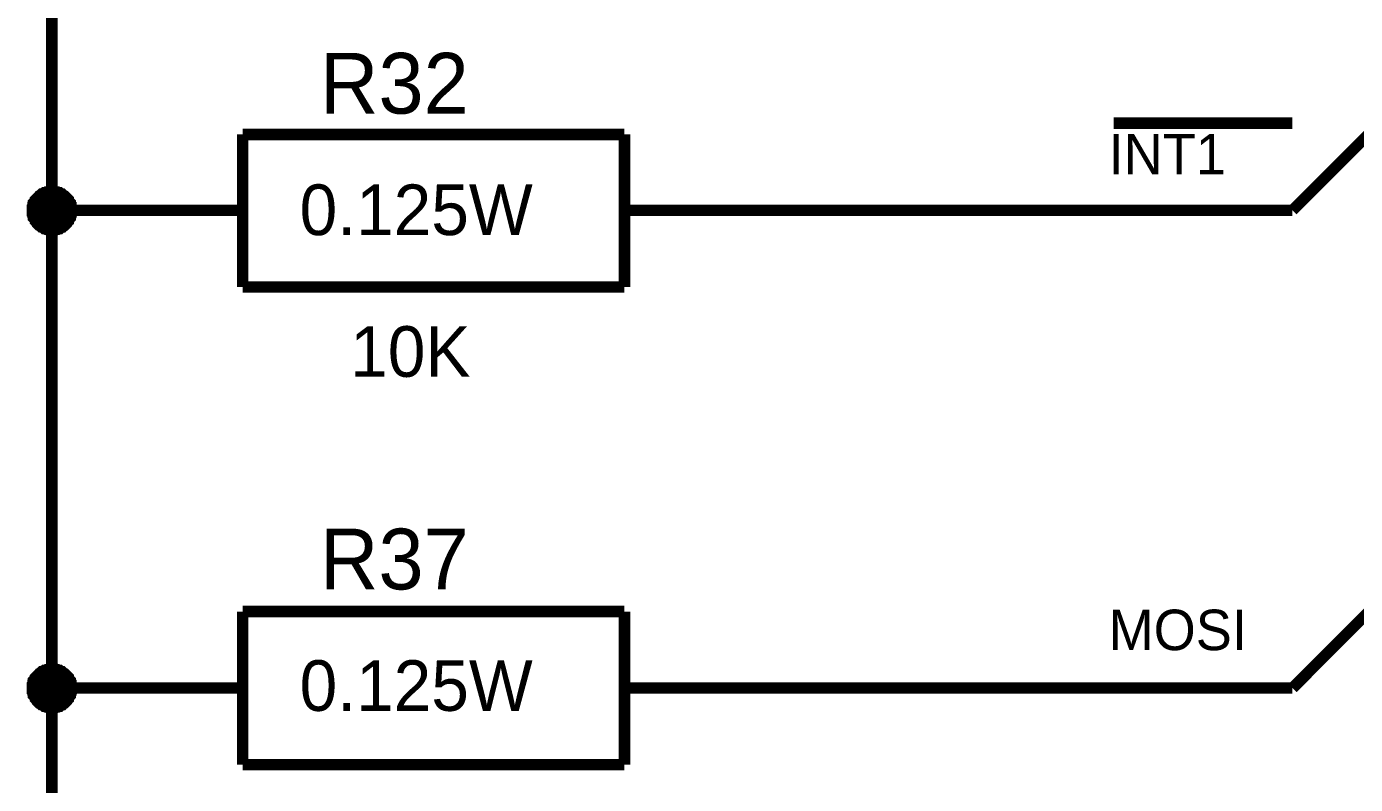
# Model space of a CAD drawing. Header units: millimetres. Extents: x 0 to 420, y 0 to 297.
# Drawn here: x 34.43 to 69.23, y 182.48 to 202.31 of the extents above; entities that cross this region are included whole.
import ezdxf

# ---------------------------------------------------------------- set-up
doc = ezdxf.new("R2010")
doc.units = ezdxf.units.MM
doc.layers.add('Sheet', color=255, linetype='Continuous')

msp = doc.modelspace()

# ---------------------------------------------------------------- linework, layer by layer
at = {"layer": 'Sheet'}
for points, const_width in [([(37.587, 210), (35.088, 210), (35.088, 197.498), (35.088, 184.996), (35.088, 172.494), (37.587, 172.494)], 0.3), ([(67.578, 197.498), (70.077, 199.998)], 0.3), ([(64.102, 199.783), (62.894, 199.783)], 0.3), ([(65.311, 199.783), (64.102, 199.783)], 0.3), ([(66.535, 199.783), (65.311, 199.783)], 0.3), ([(67.578, 199.783), (66.535, 199.783)], 0.3), ([(40.087, 199.485), (40.087, 195.494)], 0.3), ([(40.087, 199.485), (50.084, 199.485)], 0.3), ([(50.084, 199.485), (50.084, 195.494)], 0.3), ([(34.575, 197.498), (34.575, 197.531), (34.575, 197.547), (34.575, 197.581), (34.592, 197.597), (34.592, 197.63), (34.592, 197.647), (34.608, 197.663), (34.608, 197.696), (34.625, 197.713), (34.641, 197.73), (34.658, 197.763), (34.658, 197.779), (34.674, 197.796), (34.691, 197.812), (34.708, 197.829), (34.724, 197.845), (34.741, 197.862), (34.757, 197.879), (34.79, 197.895), (34.807, 197.912), (34.823, 197.928), (34.84, 197.928), (34.873, 197.945), (34.89, 197.961), (34.906, 197.961), (34.939, 197.978), (34.956, 197.978), (34.989, 197.978), (35.006, 197.994), (35.039, 197.994), (35.055, 197.994), (35.088, 197.994)], 0.3), ([(34.575, 197.498), (34.575, 197.531), (34.575, 197.547), (34.575, 197.581), (34.592, 197.597), (34.592, 197.63), (34.592, 197.647), (34.608, 197.663), (34.608, 197.696), (34.625, 197.713), (34.641, 197.73), (34.658, 197.763), (34.658, 197.779), (34.674, 197.796), (34.691, 197.812), (34.708, 197.829), (34.724, 197.845), (34.741, 197.862), (34.757, 197.879), (34.79, 197.895), (34.807, 197.912), (34.823, 197.928), (34.84, 197.928), (34.873, 197.945), (34.89, 197.961), (34.906, 197.961), (34.939, 197.978), (34.956, 197.978), (34.989, 197.978), (35.006, 197.994), (35.039, 197.994), (35.055, 197.994), (35.088, 197.994)], 0.3), ([(34.575, 197.498), (34.575, 197.531), (34.575, 197.547), (34.575, 197.581), (34.592, 197.597), (34.592, 197.63), (34.592, 197.647), (34.608, 197.663), (34.608, 197.696), (34.625, 197.713), (34.641, 197.73), (34.658, 197.763), (34.658, 197.779), (34.674, 197.796), (34.691, 197.812), (34.708, 197.829), (34.724, 197.845), (34.741, 197.862), (34.757, 197.879), (34.79, 197.895), (34.807, 197.912), (34.823, 197.928), (34.84, 197.928), (34.873, 197.945), (34.89, 197.961), (34.906, 197.961), (34.939, 197.978), (34.956, 197.978), (34.989, 197.978), (35.006, 197.994), (35.039, 197.994), (35.055, 197.994), (35.088, 197.994)], 0.3), ([(34.575, 197.498), (34.575, 197.531), (34.575, 197.547), (34.575, 197.581), (34.592, 197.597), (34.592, 197.63), (34.592, 197.647), (34.608, 197.663), (34.608, 197.696), (34.625, 197.713), (34.641, 197.73), (34.658, 197.763), (34.658, 197.779), (34.674, 197.796), (34.691, 197.812), (34.708, 197.829), (34.724, 197.845), (34.741, 197.862), (34.757, 197.879), (34.79, 197.895), (34.807, 197.912), (34.823, 197.928), (34.84, 197.928), (34.873, 197.945), (34.89, 197.961), (34.906, 197.961), (34.939, 197.978), (34.956, 197.978), (34.989, 197.978), (35.006, 197.994), (35.039, 197.994), (35.055, 197.994), (35.088, 197.994)], 0.3), ([(34.575, 197.498), (34.575, 197.531), (34.575, 197.547), (34.575, 197.581), (34.592, 197.597), (34.592, 197.63), (34.592, 197.647), (34.608, 197.663), (34.608, 197.696), (34.625, 197.713), (34.641, 197.73), (34.658, 197.763), (34.658, 197.779), (34.674, 197.796), (34.691, 197.812), (34.708, 197.829), (34.724, 197.845), (34.741, 197.862), (34.757, 197.879), (34.79, 197.895), (34.807, 197.912), (34.823, 197.928), (34.84, 197.928), (34.873, 197.945), (34.89, 197.961), (34.906, 197.961), (34.939, 197.978), (34.956, 197.978), (34.989, 197.978), (35.006, 197.994), (35.039, 197.994), (35.055, 197.994), (35.088, 197.994)], 0.0991), ([(34.575, 197.498), (34.575, 197.531), (34.575, 197.547), (34.575, 197.581), (34.592, 197.597), (34.592, 197.63), (34.592, 197.647), (34.608, 197.663), (34.608, 197.696), (34.625, 197.713), (34.641, 197.73), (34.658, 197.763), (34.658, 197.779), (34.674, 197.796), (34.691, 197.812), (34.708, 197.829), (34.724, 197.845), (34.741, 197.862), (34.757, 197.879), (34.79, 197.895), (34.807, 197.912), (34.823, 197.928), (34.84, 197.928), (34.873, 197.945), (34.89, 197.961), (34.906, 197.961), (34.939, 197.978), (34.956, 197.978), (34.989, 197.978), (35.006, 197.994), (35.039, 197.994), (35.055, 197.994), (35.088, 197.994)], 0.0991), ([(34.575, 197.498), (34.575, 197.531), (34.575, 197.547), (34.575, 197.581), (34.592, 197.597), (34.592, 197.63), (34.592, 197.647), (34.608, 197.663), (34.608, 197.696), (34.625, 197.713), (34.641, 197.73), (34.658, 197.763), (34.658, 197.779), (34.674, 197.796), (34.691, 197.812), (34.708, 197.829), (34.724, 197.845), (34.741, 197.862), (34.757, 197.879), (34.79, 197.895), (34.807, 197.912), (34.823, 197.928), (34.84, 197.928), (34.873, 197.945), (34.89, 197.961), (34.906, 197.961), (34.939, 197.978), (34.956, 197.978), (34.989, 197.978), (35.006, 197.994), (35.039, 197.994), (35.055, 197.994), (35.088, 197.994)], 0.0991), ([(34.575, 197.498), (34.575, 197.531), (34.575, 197.547), (34.575, 197.581), (34.592, 197.597), (34.592, 197.63), (34.592, 197.647), (34.608, 197.663), (34.608, 197.696), (34.625, 197.713), (34.641, 197.73), (34.658, 197.763), (34.658, 197.779), (34.674, 197.796), (34.691, 197.812), (34.708, 197.829), (34.724, 197.845), (34.741, 197.862), (34.757, 197.879), (34.79, 197.895), (34.807, 197.912), (34.823, 197.928), (34.84, 197.928), (34.873, 197.945), (34.89, 197.961), (34.906, 197.961), (34.939, 197.978), (34.956, 197.978), (34.989, 197.978), (35.006, 197.994), (35.039, 197.994), (35.055, 197.994), (35.088, 197.994)], 0.0991), ([(35.088, 197.994), (35.088, 197.994)], 0.3), ([(35.088, 197.994), (35.121, 197.994), (35.138, 197.994), (35.171, 197.994), (35.188, 197.978), (35.221, 197.978), (35.237, 197.978), (35.27, 197.961), (35.287, 197.961), (35.303, 197.945), (35.337, 197.928), (35.353, 197.928), (35.37, 197.912), (35.386, 197.895), (35.419, 197.879), (35.436, 197.862), (35.452, 197.845), (35.469, 197.829), (35.485, 197.812), (35.502, 197.796), (35.519, 197.779), (35.519, 197.763), (35.535, 197.73), (35.552, 197.713), (35.568, 197.696), (35.568, 197.663), (35.585, 197.647), (35.585, 197.63), (35.585, 197.597), (35.601, 197.581), (35.601, 197.547), (35.601, 197.531), (35.601, 197.498)], 0.3), ([(35.088, 197.994), (35.088, 197.994)], 0.3), ([(35.088, 197.994), (35.121, 197.994), (35.138, 197.994), (35.171, 197.994), (35.188, 197.978), (35.221, 197.978), (35.237, 197.978), (35.27, 197.961), (35.287, 197.961), (35.303, 197.945), (35.337, 197.928), (35.353, 197.928), (35.37, 197.912), (35.386, 197.895), (35.419, 197.879), (35.436, 197.862), (35.452, 197.845), (35.469, 197.829), (35.485, 197.812), (35.502, 197.796), (35.519, 197.779), (35.519, 197.763), (35.535, 197.73), (35.552, 197.713), (35.568, 197.696), (35.568, 197.663), (35.585, 197.647), (35.585, 197.63), (35.585, 197.597), (35.601, 197.581), (35.601, 197.547), (35.601, 197.531), (35.601, 197.498)], 0.3), ([(35.088, 197.994), (35.088, 197.994)], 0.3), ([(35.088, 197.994), (35.121, 197.994), (35.138, 197.994), (35.171, 197.994), (35.188, 197.978), (35.221, 197.978), (35.237, 197.978), (35.27, 197.961), (35.287, 197.961), (35.303, 197.945), (35.337, 197.928), (35.353, 197.928), (35.37, 197.912), (35.386, 197.895), (35.419, 197.879), (35.436, 197.862), (35.452, 197.845), (35.469, 197.829), (35.485, 197.812), (35.502, 197.796), (35.519, 197.779), (35.519, 197.763), (35.535, 197.73), (35.552, 197.713), (35.568, 197.696), (35.568, 197.663), (35.585, 197.647), (35.585, 197.63), (35.585, 197.597), (35.601, 197.581), (35.601, 197.547), (35.601, 197.531), (35.601, 197.498)], 0.3), ([(35.088, 197.994), (35.088, 197.994)], 0.3), ([(35.088, 197.994), (35.121, 197.994), (35.138, 197.994), (35.171, 197.994), (35.188, 197.978), (35.221, 197.978), (35.237, 197.978), (35.27, 197.961), (35.287, 197.961), (35.303, 197.945), (35.337, 197.928), (35.353, 197.928), (35.37, 197.912), (35.386, 197.895), (35.419, 197.879), (35.436, 197.862), (35.452, 197.845), (35.469, 197.829), (35.485, 197.812), (35.502, 197.796), (35.519, 197.779), (35.519, 197.763), (35.535, 197.73), (35.552, 197.713), (35.568, 197.696), (35.568, 197.663), (35.585, 197.647), (35.585, 197.63), (35.585, 197.597), (35.601, 197.581), (35.601, 197.547), (35.601, 197.531), (35.601, 197.498)], 0.3), ([(35.088, 197.994), (35.088, 197.994)], 0.0991), ([(35.088, 197.994), (35.121, 197.994), (35.138, 197.994), (35.171, 197.994), (35.188, 197.978), (35.221, 197.978), (35.237, 197.978), (35.27, 197.961), (35.287, 197.961), (35.303, 197.945), (35.337, 197.928), (35.353, 197.928), (35.37, 197.912), (35.386, 197.895), (35.419, 197.879), (35.436, 197.862), (35.452, 197.845), (35.469, 197.829), (35.485, 197.812), (35.502, 197.796), (35.519, 197.779), (35.519, 197.763), (35.535, 197.73), (35.552, 197.713), (35.568, 197.696), (35.568, 197.663), (35.585, 197.647), (35.585, 197.63), (35.585, 197.597), (35.601, 197.581), (35.601, 197.547), (35.601, 197.531), (35.601, 197.498)], 0.0991), ([(35.088, 197.994), (35.088, 197.994)], 0.0991), ([(35.088, 197.994), (35.121, 197.994), (35.138, 197.994), (35.171, 197.994), (35.188, 197.978), (35.221, 197.978), (35.237, 197.978), (35.27, 197.961), (35.287, 197.961), (35.303, 197.945), (35.337, 197.928), (35.353, 197.928), (35.37, 197.912), (35.386, 197.895), (35.419, 197.879), (35.436, 197.862), (35.452, 197.845), (35.469, 197.829), (35.485, 197.812), (35.502, 197.796), (35.519, 197.779), (35.519, 197.763), (35.535, 197.73), (35.552, 197.713), (35.568, 197.696), (35.568, 197.663), (35.585, 197.647), (35.585, 197.63), (35.585, 197.597), (35.601, 197.581), (35.601, 197.547), (35.601, 197.531), (35.601, 197.498)], 0.0991), ([(35.088, 197.994), (35.088, 197.994)], 0.0991), ([(35.088, 197.994), (35.121, 197.994), (35.138, 197.994), (35.171, 197.994), (35.188, 197.978), (35.221, 197.978), (35.237, 197.978), (35.27, 197.961), (35.287, 197.961), (35.303, 197.945), (35.337, 197.928), (35.353, 197.928), (35.37, 197.912), (35.386, 197.895), (35.419, 197.879), (35.436, 197.862), (35.452, 197.845), (35.469, 197.829), (35.485, 197.812), (35.502, 197.796), (35.519, 197.779), (35.519, 197.763), (35.535, 197.73), (35.552, 197.713), (35.568, 197.696), (35.568, 197.663), (35.585, 197.647), (35.585, 197.63), (35.585, 197.597), (35.601, 197.581), (35.601, 197.547), (35.601, 197.531), (35.601, 197.498)], 0.0991), ([(35.088, 197.994), (35.088, 197.994)], 0.0991), ([(35.088, 197.994), (35.121, 197.994), (35.138, 197.994), (35.171, 197.994), (35.188, 197.978), (35.221, 197.978), (35.237, 197.978), (35.27, 197.961), (35.287, 197.961), (35.303, 197.945), (35.337, 197.928), (35.353, 197.928), (35.37, 197.912), (35.386, 197.895), (35.419, 197.879), (35.436, 197.862), (35.452, 197.845), (35.469, 197.829), (35.485, 197.812), (35.502, 197.796), (35.519, 197.779), (35.519, 197.763), (35.535, 197.73), (35.552, 197.713), (35.568, 197.696), (35.568, 197.663), (35.585, 197.647), (35.585, 197.63), (35.585, 197.597), (35.601, 197.581), (35.601, 197.547), (35.601, 197.531), (35.601, 197.498)], 0.0991), ([(35.088, 196.984), (35.055, 196.984), (35.039, 196.984), (35.006, 196.984), (34.989, 197.001), (34.956, 197.001), (34.939, 197.001), (34.906, 197.018), (34.89, 197.018), (34.873, 197.034), (34.84, 197.051), (34.823, 197.067), (34.807, 197.067), (34.79, 197.084), (34.757, 197.1), (34.741, 197.117), (34.724, 197.133), (34.708, 197.15), (34.691, 197.167), (34.674, 197.2), (34.658, 197.216), (34.658, 197.233), (34.641, 197.249), (34.625, 197.282), (34.608, 197.299), (34.608, 197.316), (34.592, 197.349), (34.592, 197.365), (34.592, 197.398), (34.575, 197.415), (34.575, 197.448), (34.575, 197.465), (34.575, 197.498)], 0.3), ([(34.575, 197.498), (34.575, 197.498)], 0.3), ([(35.088, 196.984), (35.055, 196.984), (35.039, 196.984), (35.006, 196.984), (34.989, 197.001), (34.956, 197.001), (34.939, 197.001), (34.906, 197.018), (34.89, 197.018), (34.873, 197.034), (34.84, 197.051), (34.823, 197.067), (34.807, 197.067), (34.79, 197.084), (34.757, 197.1), (34.741, 197.117), (34.724, 197.133), (34.708, 197.15), (34.691, 197.167), (34.674, 197.2), (34.658, 197.216), (34.658, 197.233), (34.641, 197.249), (34.625, 197.282), (34.608, 197.299), (34.608, 197.316), (34.592, 197.349), (34.592, 197.365), (34.592, 197.398), (34.575, 197.415), (34.575, 197.448), (34.575, 197.465), (34.575, 197.498)], 0.3), ([(34.575, 197.498), (34.575, 197.498)], 0.3), ([(35.088, 196.984), (35.055, 196.984), (35.039, 196.984), (35.006, 196.984), (34.989, 197.001), (34.956, 197.001), (34.939, 197.001), (34.906, 197.018), (34.89, 197.018), (34.873, 197.034), (34.84, 197.051), (34.823, 197.067), (34.807, 197.067), (34.79, 197.084), (34.757, 197.1), (34.741, 197.117), (34.724, 197.133), (34.708, 197.15), (34.691, 197.167), (34.674, 197.2), (34.658, 197.216), (34.658, 197.233), (34.641, 197.249), (34.625, 197.282), (34.608, 197.299), (34.608, 197.316), (34.592, 197.349), (34.592, 197.365), (34.592, 197.398), (34.575, 197.415), (34.575, 197.448), (34.575, 197.465), (34.575, 197.498)], 0.3), ([(34.575, 197.498), (34.575, 197.498)], 0.3), ([(35.088, 196.984), (35.055, 196.984), (35.039, 196.984), (35.006, 196.984), (34.989, 197.001), (34.956, 197.001), (34.939, 197.001), (34.906, 197.018), (34.89, 197.018), (34.873, 197.034), (34.84, 197.051), (34.823, 197.067), (34.807, 197.067), (34.79, 197.084), (34.757, 197.1), (34.741, 197.117), (34.724, 197.133), (34.708, 197.15), (34.691, 197.167), (34.674, 197.2), (34.658, 197.216), (34.658, 197.233), (34.641, 197.249), (34.625, 197.282), (34.608, 197.299), (34.608, 197.316), (34.592, 197.349), (34.592, 197.365), (34.592, 197.398), (34.575, 197.415), (34.575, 197.448), (34.575, 197.465), (34.575, 197.498)], 0.3), ([(34.575, 197.498), (34.575, 197.498)], 0.3), ([(35.088, 196.984), (35.055, 196.984), (35.039, 196.984), (35.006, 196.984), (34.989, 197.001), (34.956, 197.001), (34.939, 197.001), (34.906, 197.018), (34.89, 197.018), (34.873, 197.034), (34.84, 197.051), (34.823, 197.067), (34.807, 197.067), (34.79, 197.084), (34.757, 197.1), (34.741, 197.117), (34.724, 197.133), (34.708, 197.15), (34.691, 197.167), (34.674, 197.2), (34.658, 197.216), (34.658, 197.233), (34.641, 197.249), (34.625, 197.282), (34.608, 197.299), (34.608, 197.316), (34.592, 197.349), (34.592, 197.365), (34.592, 197.398), (34.575, 197.415), (34.575, 197.448), (34.575, 197.465), (34.575, 197.498)], 0.0991), ([(34.575, 197.498), (34.575, 197.498)], 0.0991), ([(35.088, 196.984), (35.055, 196.984), (35.039, 196.984), (35.006, 196.984), (34.989, 197.001), (34.956, 197.001), (34.939, 197.001), (34.906, 197.018), (34.89, 197.018), (34.873, 197.034), (34.84, 197.051), (34.823, 197.067), (34.807, 197.067), (34.79, 197.084), (34.757, 197.1), (34.741, 197.117), (34.724, 197.133), (34.708, 197.15), (34.691, 197.167), (34.674, 197.2), (34.658, 197.216), (34.658, 197.233), (34.641, 197.249), (34.625, 197.282), (34.608, 197.299), (34.608, 197.316), (34.592, 197.349), (34.592, 197.365), (34.592, 197.398), (34.575, 197.415), (34.575, 197.448), (34.575, 197.465), (34.575, 197.498)], 0.0991), ([(34.575, 197.498), (34.575, 197.498)], 0.0991), ([(35.088, 196.984), (35.055, 196.984), (35.039, 196.984), (35.006, 196.984), (34.989, 197.001), (34.956, 197.001), (34.939, 197.001), (34.906, 197.018), (34.89, 197.018), (34.873, 197.034), (34.84, 197.051), (34.823, 197.067), (34.807, 197.067), (34.79, 197.084), (34.757, 197.1), (34.741, 197.117), (34.724, 197.133), (34.708, 197.15), (34.691, 197.167), (34.674, 197.2), (34.658, 197.216), (34.658, 197.233), (34.641, 197.249), (34.625, 197.282), (34.608, 197.299), (34.608, 197.316), (34.592, 197.349), (34.592, 197.365), (34.592, 197.398), (34.575, 197.415), (34.575, 197.448), (34.575, 197.465), (34.575, 197.498)], 0.0991), ([(34.575, 197.498), (34.575, 197.498)], 0.0991), ([(35.088, 196.984), (35.055, 196.984), (35.039, 196.984), (35.006, 196.984), (34.989, 197.001), (34.956, 197.001), (34.939, 197.001), (34.906, 197.018), (34.89, 197.018), (34.873, 197.034), (34.84, 197.051), (34.823, 197.067), (34.807, 197.067), (34.79, 197.084), (34.757, 197.1), (34.741, 197.117), (34.724, 197.133), (34.708, 197.15), (34.691, 197.167), (34.674, 197.2), (34.658, 197.216), (34.658, 197.233), (34.641, 197.249), (34.625, 197.282), (34.608, 197.299), (34.608, 197.316), (34.592, 197.349), (34.592, 197.365), (34.592, 197.398), (34.575, 197.415), (34.575, 197.448), (34.575, 197.465), (34.575, 197.498)], 0.0991), ([(34.575, 197.498), (34.575, 197.498)], 0.0991), ([(35.088, 197.498), (37.587, 197.498)], 0.3), ([(35.601, 197.498), (35.601, 197.465), (35.601, 197.448), (35.601, 197.415), (35.585, 197.398), (35.585, 197.365), (35.585, 197.349), (35.568, 197.316), (35.568, 197.299), (35.552, 197.282), (35.535, 197.249), (35.519, 197.233), (35.519, 197.216), (35.502, 197.2), (35.485, 197.167), (35.469, 197.15), (35.452, 197.133), (35.436, 197.117), (35.419, 197.1), (35.386, 197.084), (35.37, 197.067), (35.353, 197.067), (35.337, 197.051), (35.303, 197.034), (35.287, 197.018), (35.27, 197.018), (35.237, 197.001), (35.221, 197.001), (35.188, 197.001), (35.171, 196.984), (35.138, 196.984), (35.121, 196.984), (35.088, 196.984)], 0.3), ([(35.601, 197.498), (35.601, 197.465), (35.601, 197.448), (35.601, 197.415), (35.585, 197.398), (35.585, 197.365), (35.585, 197.349), (35.568, 197.316), (35.568, 197.299), (35.552, 197.282), (35.535, 197.249), (35.519, 197.233), (35.519, 197.216), (35.502, 197.2), (35.485, 197.167), (35.469, 197.15), (35.452, 197.133), (35.436, 197.117), (35.419, 197.1), (35.386, 197.084), (35.37, 197.067), (35.353, 197.067), (35.337, 197.051), (35.303, 197.034), (35.287, 197.018), (35.27, 197.018), (35.237, 197.001), (35.221, 197.001), (35.188, 197.001), (35.171, 196.984), (35.138, 196.984), (35.121, 196.984), (35.088, 196.984)], 0.3), ([(35.601, 197.498), (35.601, 197.465), (35.601, 197.448), (35.601, 197.415), (35.585, 197.398), (35.585, 197.365), (35.585, 197.349), (35.568, 197.316), (35.568, 197.299), (35.552, 197.282), (35.535, 197.249), (35.519, 197.233), (35.519, 197.216), (35.502, 197.2), (35.485, 197.167), (35.469, 197.15), (35.452, 197.133), (35.436, 197.117), (35.419, 197.1), (35.386, 197.084), (35.37, 197.067), (35.353, 197.067), (35.337, 197.051), (35.303, 197.034), (35.287, 197.018), (35.27, 197.018), (35.237, 197.001), (35.221, 197.001), (35.188, 197.001), (35.171, 196.984), (35.138, 196.984), (35.121, 196.984), (35.088, 196.984)], 0.3), ([(35.601, 197.498), (35.601, 197.465), (35.601, 197.448), (35.601, 197.415), (35.585, 197.398), (35.585, 197.365), (35.585, 197.349), (35.568, 197.316), (35.568, 197.299), (35.552, 197.282), (35.535, 197.249), (35.519, 197.233), (35.519, 197.216), (35.502, 197.2), (35.485, 197.167), (35.469, 197.15), (35.452, 197.133), (35.436, 197.117), (35.419, 197.1), (35.386, 197.084), (35.37, 197.067), (35.353, 197.067), (35.337, 197.051), (35.303, 197.034), (35.287, 197.018), (35.27, 197.018), (35.237, 197.001), (35.221, 197.001), (35.188, 197.001), (35.171, 196.984), (35.138, 196.984), (35.121, 196.984), (35.088, 196.984)], 0.3), ([(35.601, 197.498), (35.601, 197.465), (35.601, 197.448), (35.601, 197.415), (35.585, 197.398), (35.585, 197.365), (35.585, 197.349), (35.568, 197.316), (35.568, 197.299), (35.552, 197.282), (35.535, 197.249), (35.519, 197.233), (35.519, 197.216), (35.502, 197.2), (35.485, 197.167), (35.469, 197.15), (35.452, 197.133), (35.436, 197.117), (35.419, 197.1), (35.386, 197.084), (35.37, 197.067), (35.353, 197.067), (35.337, 197.051), (35.303, 197.034), (35.287, 197.018), (35.27, 197.018), (35.237, 197.001), (35.221, 197.001), (35.188, 197.001), (35.171, 196.984), (35.138, 196.984), (35.121, 196.984), (35.088, 196.984)], 0.0991), ([(35.601, 197.498), (35.601, 197.465), (35.601, 197.448), (35.601, 197.415), (35.585, 197.398), (35.585, 197.365), (35.585, 197.349), (35.568, 197.316), (35.568, 197.299), (35.552, 197.282), (35.535, 197.249), (35.519, 197.233), (35.519, 197.216), (35.502, 197.2), (35.485, 197.167), (35.469, 197.15), (35.452, 197.133), (35.436, 197.117), (35.419, 197.1), (35.386, 197.084), (35.37, 197.067), (35.353, 197.067), (35.337, 197.051), (35.303, 197.034), (35.287, 197.018), (35.27, 197.018), (35.237, 197.001), (35.221, 197.001), (35.188, 197.001), (35.171, 196.984), (35.138, 196.984), (35.121, 196.984), (35.088, 196.984)], 0.0991), ([(35.601, 197.498), (35.601, 197.465), (35.601, 197.448), (35.601, 197.415), (35.585, 197.398), (35.585, 197.365), (35.585, 197.349), (35.568, 197.316), (35.568, 197.299), (35.552, 197.282), (35.535, 197.249), (35.519, 197.233), (35.519, 197.216), (35.502, 197.2), (35.485, 197.167), (35.469, 197.15), (35.452, 197.133), (35.436, 197.117), (35.419, 197.1), (35.386, 197.084), (35.37, 197.067), (35.353, 197.067), (35.337, 197.051), (35.303, 197.034), (35.287, 197.018), (35.27, 197.018), (35.237, 197.001), (35.221, 197.001), (35.188, 197.001), (35.171, 196.984), (35.138, 196.984), (35.121, 196.984), (35.088, 196.984)], 0.0991), ([(35.601, 197.498), (35.601, 197.465), (35.601, 197.448), (35.601, 197.415), (35.585, 197.398), (35.585, 197.365), (35.585, 197.349), (35.568, 197.316), (35.568, 197.299), (35.552, 197.282), (35.535, 197.249), (35.519, 197.233), (35.519, 197.216), (35.502, 197.2), (35.485, 197.167), (35.469, 197.15), (35.452, 197.133), (35.436, 197.117), (35.419, 197.1), (35.386, 197.084), (35.37, 197.067), (35.353, 197.067), (35.337, 197.051), (35.303, 197.034), (35.287, 197.018), (35.27, 197.018), (35.237, 197.001), (35.221, 197.001), (35.188, 197.001), (35.171, 196.984), (35.138, 196.984), (35.121, 196.984), (35.088, 196.984)], 0.0991), ([(35.601, 197.498), (35.601, 197.498), (35.601, 197.498), (35.601, 197.498), (35.601, 197.498), (35.601, 197.498), (35.601, 197.498), (35.601, 197.498), (35.601, 197.498), (35.601, 197.498), (35.601, 197.498), (35.601, 197.498), (35.601, 197.498), (35.601, 197.498), (35.601, 197.498), (35.601, 197.498), (35.601, 197.498), (35.601, 197.498), (35.601, 197.498), (35.601, 197.498), (35.601, 197.498), (35.601, 197.498), (35.601, 197.498), (35.601, 197.498), (35.601, 197.498), (35.601, 197.498), (35.601, 197.498), (35.601, 197.498), (35.601, 197.498), (35.601, 197.498), (35.601, 197.498), (35.601, 197.498), (35.601, 197.498)], 0.3), ([(35.601, 197.498), (35.601, 197.498)], 0.3), ([(35.601, 197.498), (35.601, 197.498), (35.601, 197.498), (35.601, 197.498), (35.601, 197.498), (35.601, 197.498), (35.601, 197.498), (35.601, 197.498), (35.601, 197.498), (35.601, 197.498), (35.601, 197.498), (35.601, 197.498), (35.601, 197.498), (35.601, 197.498), (35.601, 197.498), (35.601, 197.498), (35.601, 197.498), (35.601, 197.498), (35.601, 197.498), (35.601, 197.498), (35.601, 197.498), (35.601, 197.498), (35.601, 197.498), (35.601, 197.498), (35.601, 197.498), (35.601, 197.498), (35.601, 197.498), (35.601, 197.498), (35.601, 197.498), (35.601, 197.498), (35.601, 197.498), (35.601, 197.498), (35.601, 197.498)], 0.3), ([(35.601, 197.498), (35.601, 197.498)], 0.3), ([(35.601, 197.498), (35.601, 197.498), (35.601, 197.498), (35.601, 197.498), (35.601, 197.498), (35.601, 197.498), (35.601, 197.498), (35.601, 197.498), (35.601, 197.498), (35.601, 197.498), (35.601, 197.498), (35.601, 197.498), (35.601, 197.498), (35.601, 197.498), (35.601, 197.498), (35.601, 197.498), (35.601, 197.498), (35.601, 197.498), (35.601, 197.498), (35.601, 197.498), (35.601, 197.498), (35.601, 197.498), (35.601, 197.498), (35.601, 197.498), (35.601, 197.498), (35.601, 197.498), (35.601, 197.498), (35.601, 197.498), (35.601, 197.498), (35.601, 197.498), (35.601, 197.498), (35.601, 197.498), (35.601, 197.498)], 0.3), ([(35.601, 197.498), (35.601, 197.498)], 0.3), ([(35.601, 197.498), (35.601, 197.498), (35.601, 197.498), (35.601, 197.498), (35.601, 197.498), (35.601, 197.498), (35.601, 197.498), (35.601, 197.498), (35.601, 197.498), (35.601, 197.498), (35.601, 197.498), (35.601, 197.498), (35.601, 197.498), (35.601, 197.498), (35.601, 197.498), (35.601, 197.498), (35.601, 197.498), (35.601, 197.498), (35.601, 197.498), (35.601, 197.498), (35.601, 197.498), (35.601, 197.498), (35.601, 197.498), (35.601, 197.498), (35.601, 197.498), (35.601, 197.498), (35.601, 197.498), (35.601, 197.498), (35.601, 197.498), (35.601, 197.498), (35.601, 197.498), (35.601, 197.498), (35.601, 197.498)], 0.3), ([(35.601, 197.498), (35.601, 197.498)], 0.3), ([(35.601, 197.498), (35.601, 197.498), (35.601, 197.498), (35.601, 197.498), (35.601, 197.498), (35.601, 197.498), (35.601, 197.498), (35.601, 197.498), (35.601, 197.498), (35.601, 197.498), (35.601, 197.498), (35.601, 197.498), (35.601, 197.498), (35.601, 197.498), (35.601, 197.498), (35.601, 197.498), (35.601, 197.498), (35.601, 197.498), (35.601, 197.498), (35.601, 197.498), (35.601, 197.498), (35.601, 197.498), (35.601, 197.498), (35.601, 197.498), (35.601, 197.498), (35.601, 197.498), (35.601, 197.498), (35.601, 197.498), (35.601, 197.498), (35.601, 197.498), (35.601, 197.498), (35.601, 197.498), (35.601, 197.498)], 0.0991), ([(35.601, 197.498), (35.601, 197.498)], 0.0991), ([(35.601, 197.498), (35.601, 197.498), (35.601, 197.498), (35.601, 197.498), (35.601, 197.498), (35.601, 197.498), (35.601, 197.498), (35.601, 197.498), (35.601, 197.498), (35.601, 197.498), (35.601, 197.498), (35.601, 197.498), (35.601, 197.498), (35.601, 197.498), (35.601, 197.498), (35.601, 197.498), (35.601, 197.498), (35.601, 197.498), (35.601, 197.498), (35.601, 197.498), (35.601, 197.498), (35.601, 197.498), (35.601, 197.498), (35.601, 197.498), (35.601, 197.498), (35.601, 197.498), (35.601, 197.498), (35.601, 197.498), (35.601, 197.498), (35.601, 197.498), (35.601, 197.498), (35.601, 197.498), (35.601, 197.498)], 0.0991), ([(35.601, 197.498), (35.601, 197.498)], 0.0991), ([(35.601, 197.498), (35.601, 197.498), (35.601, 197.498), (35.601, 197.498), (35.601, 197.498), (35.601, 197.498), (35.601, 197.498), (35.601, 197.498), (35.601, 197.498), (35.601, 197.498), (35.601, 197.498), (35.601, 197.498), (35.601, 197.498), (35.601, 197.498), (35.601, 197.498), (35.601, 197.498), (35.601, 197.498), (35.601, 197.498), (35.601, 197.498), (35.601, 197.498), (35.601, 197.498), (35.601, 197.498), (35.601, 197.498), (35.601, 197.498), (35.601, 197.498), (35.601, 197.498), (35.601, 197.498), (35.601, 197.498), (35.601, 197.498), (35.601, 197.498), (35.601, 197.498), (35.601, 197.498), (35.601, 197.498)], 0.0991), ([(35.601, 197.498), (35.601, 197.498)], 0.0991), ([(35.601, 197.498), (35.601, 197.498), (35.601, 197.498), (35.601, 197.498), (35.601, 197.498), (35.601, 197.498), (35.601, 197.498), (35.601, 197.498), (35.601, 197.498), (35.601, 197.498), (35.601, 197.498), (35.601, 197.498), (35.601, 197.498), (35.601, 197.498), (35.601, 197.498), (35.601, 197.498), (35.601, 197.498), (35.601, 197.498), (35.601, 197.498), (35.601, 197.498), (35.601, 197.498), (35.601, 197.498), (35.601, 197.498), (35.601, 197.498), (35.601, 197.498), (35.601, 197.498), (35.601, 197.498), (35.601, 197.498), (35.601, 197.498), (35.601, 197.498), (35.601, 197.498), (35.601, 197.498), (35.601, 197.498)], 0.0991), ([(35.601, 197.498), (35.601, 197.498)], 0.0991), ([(40.087, 197.498), (37.587, 197.498)], 0.3), ([(50.084, 197.498), (52.583, 197.498)], 0.3), ([(67.578, 197.498), (52.583, 197.498)], 0.3), ([(40.087, 195.494), (50.084, 195.494)], 0.3), ([(67.578, 184.996), (70.077, 187.496)], 0.3), ([(40.087, 186.999), (40.087, 182.992)], 0.3), ([(40.087, 186.999), (50.084, 186.999)], 0.3), ([(50.084, 186.999), (50.084, 182.992)], 0.3), ([(34.575, 184.996), (34.575, 185.029), (34.575, 185.045), (34.575, 185.079), (34.592, 185.095), (34.592, 185.128), (34.592, 185.145), (34.608, 185.161), (34.608, 185.194), (34.625, 185.211), (34.641, 185.228), (34.658, 185.261), (34.658, 185.277), (34.674, 185.294), (34.691, 185.31), (34.708, 185.327), (34.724, 185.343), (34.741, 185.36), (34.757, 185.377), (34.79, 185.393), (34.807, 185.41), (34.823, 185.426), (34.84, 185.426), (34.873, 185.443), (34.89, 185.459), (34.906, 185.459), (34.939, 185.476), (34.956, 185.476), (34.989, 185.476), (35.006, 185.493), (35.039, 185.493), (35.055, 185.493), (35.088, 185.493)], 0.3), ([(34.575, 184.996), (34.575, 185.029), (34.575, 185.045), (34.575, 185.079), (34.592, 185.095), (34.592, 185.128), (34.592, 185.145), (34.608, 185.161), (34.608, 185.194), (34.625, 185.211), (34.641, 185.228), (34.658, 185.261), (34.658, 185.277), (34.674, 185.294), (34.691, 185.31), (34.708, 185.327), (34.724, 185.343), (34.741, 185.36), (34.757, 185.377), (34.79, 185.393), (34.807, 185.41), (34.823, 185.426), (34.84, 185.426), (34.873, 185.443), (34.89, 185.459), (34.906, 185.459), (34.939, 185.476), (34.956, 185.476), (34.989, 185.476), (35.006, 185.493), (35.039, 185.493), (35.055, 185.493), (35.088, 185.493)], 0.3), ([(34.575, 184.996), (34.575, 185.029), (34.575, 185.045), (34.575, 185.079), (34.592, 185.095), (34.592, 185.128), (34.592, 185.145), (34.608, 185.161), (34.608, 185.194), (34.625, 185.211), (34.641, 185.228), (34.658, 185.261), (34.658, 185.277), (34.674, 185.294), (34.691, 185.31), (34.708, 185.327), (34.724, 185.343), (34.741, 185.36), (34.757, 185.377), (34.79, 185.393), (34.807, 185.41), (34.823, 185.426), (34.84, 185.426), (34.873, 185.443), (34.89, 185.459), (34.906, 185.459), (34.939, 185.476), (34.956, 185.476), (34.989, 185.476), (35.006, 185.493), (35.039, 185.493), (35.055, 185.493), (35.088, 185.493)], 0.3), ([(34.575, 184.996), (34.575, 185.029), (34.575, 185.045), (34.575, 185.079), (34.592, 185.095), (34.592, 185.128), (34.592, 185.145), (34.608, 185.161), (34.608, 185.194), (34.625, 185.211), (34.641, 185.228), (34.658, 185.261), (34.658, 185.277), (34.674, 185.294), (34.691, 185.31), (34.708, 185.327), (34.724, 185.343), (34.741, 185.36), (34.757, 185.377), (34.79, 185.393), (34.807, 185.41), (34.823, 185.426), (34.84, 185.426), (34.873, 185.443), (34.89, 185.459), (34.906, 185.459), (34.939, 185.476), (34.956, 185.476), (34.989, 185.476), (35.006, 185.493), (35.039, 185.493), (35.055, 185.493), (35.088, 185.493)], 0.3), ([(34.575, 184.996), (34.575, 185.029), (34.575, 185.045), (34.575, 185.079), (34.592, 185.095), (34.592, 185.128), (34.592, 185.145), (34.608, 185.161), (34.608, 185.194), (34.625, 185.211), (34.641, 185.228), (34.658, 185.261), (34.658, 185.277), (34.674, 185.294), (34.691, 185.31), (34.708, 185.327), (34.724, 185.343), (34.741, 185.36), (34.757, 185.377), (34.79, 185.393), (34.807, 185.41), (34.823, 185.426), (34.84, 185.426), (34.873, 185.443), (34.89, 185.459), (34.906, 185.459), (34.939, 185.476), (34.956, 185.476), (34.989, 185.476), (35.006, 185.493), (35.039, 185.493), (35.055, 185.493), (35.088, 185.493)], 0.0991), ([(34.575, 184.996), (34.575, 185.029), (34.575, 185.045), (34.575, 185.079), (34.592, 185.095), (34.592, 185.128), (34.592, 185.145), (34.608, 185.161), (34.608, 185.194), (34.625, 185.211), (34.641, 185.228), (34.658, 185.261), (34.658, 185.277), (34.674, 185.294), (34.691, 185.31), (34.708, 185.327), (34.724, 185.343), (34.741, 185.36), (34.757, 185.377), (34.79, 185.393), (34.807, 185.41), (34.823, 185.426), (34.84, 185.426), (34.873, 185.443), (34.89, 185.459), (34.906, 185.459), (34.939, 185.476), (34.956, 185.476), (34.989, 185.476), (35.006, 185.493), (35.039, 185.493), (35.055, 185.493), (35.088, 185.493)], 0.0991), ([(34.575, 184.996), (34.575, 185.029), (34.575, 185.045), (34.575, 185.079), (34.592, 185.095), (34.592, 185.128), (34.592, 185.145), (34.608, 185.161), (34.608, 185.194), (34.625, 185.211), (34.641, 185.228), (34.658, 185.261), (34.658, 185.277), (34.674, 185.294), (34.691, 185.31), (34.708, 185.327), (34.724, 185.343), (34.741, 185.36), (34.757, 185.377), (34.79, 185.393), (34.807, 185.41), (34.823, 185.426), (34.84, 185.426), (34.873, 185.443), (34.89, 185.459), (34.906, 185.459), (34.939, 185.476), (34.956, 185.476), (34.989, 185.476), (35.006, 185.493), (35.039, 185.493), (35.055, 185.493), (35.088, 185.493)], 0.0991), ([(34.575, 184.996), (34.575, 185.029), (34.575, 185.045), (34.575, 185.079), (34.592, 185.095), (34.592, 185.128), (34.592, 185.145), (34.608, 185.161), (34.608, 185.194), (34.625, 185.211), (34.641, 185.228), (34.658, 185.261), (34.658, 185.277), (34.674, 185.294), (34.691, 185.31), (34.708, 185.327), (34.724, 185.343), (34.741, 185.36), (34.757, 185.377), (34.79, 185.393), (34.807, 185.41), (34.823, 185.426), (34.84, 185.426), (34.873, 185.443), (34.89, 185.459), (34.906, 185.459), (34.939, 185.476), (34.956, 185.476), (34.989, 185.476), (35.006, 185.493), (35.039, 185.493), (35.055, 185.493), (35.088, 185.493)], 0.0991), ([(35.088, 185.493), (35.088, 185.493)], 0.3), ([(35.088, 185.493), (35.121, 185.493), (35.138, 185.493), (35.171, 185.493), (35.188, 185.476), (35.221, 185.476), (35.237, 185.476), (35.27, 185.459), (35.287, 185.459), (35.303, 185.443), (35.337, 185.426), (35.353, 185.426), (35.37, 185.41), (35.386, 185.393), (35.419, 185.377), (35.436, 185.36), (35.452, 185.343), (35.469, 185.327), (35.485, 185.31), (35.502, 185.294), (35.519, 185.277), (35.519, 185.261), (35.535, 185.228), (35.552, 185.211), (35.568, 185.194), (35.568, 185.161), (35.585, 185.145), (35.585, 185.128), (35.585, 185.095), (35.601, 185.079), (35.601, 185.045), (35.601, 185.029), (35.601, 184.996)], 0.3), ([(35.088, 185.493), (35.088, 185.493)], 0.3), ([(35.088, 185.493), (35.121, 185.493), (35.138, 185.493), (35.171, 185.493), (35.188, 185.476), (35.221, 185.476), (35.237, 185.476), (35.27, 185.459), (35.287, 185.459), (35.303, 185.443), (35.337, 185.426), (35.353, 185.426), (35.37, 185.41), (35.386, 185.393), (35.419, 185.377), (35.436, 185.36), (35.452, 185.343), (35.469, 185.327), (35.485, 185.31), (35.502, 185.294), (35.519, 185.277), (35.519, 185.261), (35.535, 185.228), (35.552, 185.211), (35.568, 185.194), (35.568, 185.161), (35.585, 185.145), (35.585, 185.128), (35.585, 185.095), (35.601, 185.079), (35.601, 185.045), (35.601, 185.029), (35.601, 184.996)], 0.3), ([(35.088, 185.493), (35.088, 185.493)], 0.3), ([(35.088, 185.493), (35.121, 185.493), (35.138, 185.493), (35.171, 185.493), (35.188, 185.476), (35.221, 185.476), (35.237, 185.476), (35.27, 185.459), (35.287, 185.459), (35.303, 185.443), (35.337, 185.426), (35.353, 185.426), (35.37, 185.41), (35.386, 185.393), (35.419, 185.377), (35.436, 185.36), (35.452, 185.343), (35.469, 185.327), (35.485, 185.31), (35.502, 185.294), (35.519, 185.277), (35.519, 185.261), (35.535, 185.228), (35.552, 185.211), (35.568, 185.194), (35.568, 185.161), (35.585, 185.145), (35.585, 185.128), (35.585, 185.095), (35.601, 185.079), (35.601, 185.045), (35.601, 185.029), (35.601, 184.996)], 0.3), ([(35.088, 185.493), (35.088, 185.493)], 0.3), ([(35.088, 185.493), (35.121, 185.493), (35.138, 185.493), (35.171, 185.493), (35.188, 185.476), (35.221, 185.476), (35.237, 185.476), (35.27, 185.459), (35.287, 185.459), (35.303, 185.443), (35.337, 185.426), (35.353, 185.426), (35.37, 185.41), (35.386, 185.393), (35.419, 185.377), (35.436, 185.36), (35.452, 185.343), (35.469, 185.327), (35.485, 185.31), (35.502, 185.294), (35.519, 185.277), (35.519, 185.261), (35.535, 185.228), (35.552, 185.211), (35.568, 185.194), (35.568, 185.161), (35.585, 185.145), (35.585, 185.128), (35.585, 185.095), (35.601, 185.079), (35.601, 185.045), (35.601, 185.029), (35.601, 184.996)], 0.3), ([(35.088, 185.493), (35.088, 185.493)], 0.0991), ([(35.088, 185.493), (35.121, 185.493), (35.138, 185.493), (35.171, 185.493), (35.188, 185.476), (35.221, 185.476), (35.237, 185.476), (35.27, 185.459), (35.287, 185.459), (35.303, 185.443), (35.337, 185.426), (35.353, 185.426), (35.37, 185.41), (35.386, 185.393), (35.419, 185.377), (35.436, 185.36), (35.452, 185.343), (35.469, 185.327), (35.485, 185.31), (35.502, 185.294), (35.519, 185.277), (35.519, 185.261), (35.535, 185.228), (35.552, 185.211), (35.568, 185.194), (35.568, 185.161), (35.585, 185.145), (35.585, 185.128), (35.585, 185.095), (35.601, 185.079), (35.601, 185.045), (35.601, 185.029), (35.601, 184.996)], 0.0991), ([(35.088, 185.493), (35.088, 185.493)], 0.0991), ([(35.088, 185.493), (35.121, 185.493), (35.138, 185.493), (35.171, 185.493), (35.188, 185.476), (35.221, 185.476), (35.237, 185.476), (35.27, 185.459), (35.287, 185.459), (35.303, 185.443), (35.337, 185.426), (35.353, 185.426), (35.37, 185.41), (35.386, 185.393), (35.419, 185.377), (35.436, 185.36), (35.452, 185.343), (35.469, 185.327), (35.485, 185.31), (35.502, 185.294), (35.519, 185.277), (35.519, 185.261), (35.535, 185.228), (35.552, 185.211), (35.568, 185.194), (35.568, 185.161), (35.585, 185.145), (35.585, 185.128), (35.585, 185.095), (35.601, 185.079), (35.601, 185.045), (35.601, 185.029), (35.601, 184.996)], 0.0991), ([(35.088, 185.493), (35.088, 185.493)], 0.0991), ([(35.088, 185.493), (35.121, 185.493), (35.138, 185.493), (35.171, 185.493), (35.188, 185.476), (35.221, 185.476), (35.237, 185.476), (35.27, 185.459), (35.287, 185.459), (35.303, 185.443), (35.337, 185.426), (35.353, 185.426), (35.37, 185.41), (35.386, 185.393), (35.419, 185.377), (35.436, 185.36), (35.452, 185.343), (35.469, 185.327), (35.485, 185.31), (35.502, 185.294), (35.519, 185.277), (35.519, 185.261), (35.535, 185.228), (35.552, 185.211), (35.568, 185.194), (35.568, 185.161), (35.585, 185.145), (35.585, 185.128), (35.585, 185.095), (35.601, 185.079), (35.601, 185.045), (35.601, 185.029), (35.601, 184.996)], 0.0991), ([(35.088, 185.493), (35.088, 185.493)], 0.0991), ([(35.088, 185.493), (35.121, 185.493), (35.138, 185.493), (35.171, 185.493), (35.188, 185.476), (35.221, 185.476), (35.237, 185.476), (35.27, 185.459), (35.287, 185.459), (35.303, 185.443), (35.337, 185.426), (35.353, 185.426), (35.37, 185.41), (35.386, 185.393), (35.419, 185.377), (35.436, 185.36), (35.452, 185.343), (35.469, 185.327), (35.485, 185.31), (35.502, 185.294), (35.519, 185.277), (35.519, 185.261), (35.535, 185.228), (35.552, 185.211), (35.568, 185.194), (35.568, 185.161), (35.585, 185.145), (35.585, 185.128), (35.585, 185.095), (35.601, 185.079), (35.601, 185.045), (35.601, 185.029), (35.601, 184.996)], 0.0991), ([(35.088, 184.482), (35.055, 184.482), (35.039, 184.482), (35.006, 184.482), (34.989, 184.499), (34.956, 184.499), (34.939, 184.499), (34.906, 184.516), (34.89, 184.516), (34.873, 184.532), (34.84, 184.549), (34.823, 184.565), (34.807, 184.565), (34.79, 184.582), (34.757, 184.598), (34.741, 184.615), (34.724, 184.631), (34.708, 184.648), (34.691, 184.665), (34.674, 184.698), (34.658, 184.714), (34.658, 184.731), (34.641, 184.747), (34.625, 184.78), (34.608, 184.797), (34.608, 184.814), (34.592, 184.847), (34.592, 184.863), (34.592, 184.896), (34.575, 184.913), (34.575, 184.946), (34.575, 184.963), (34.575, 184.996)], 0.3), ([(34.575, 184.996), (34.575, 184.996)], 0.3), ([(35.088, 184.482), (35.055, 184.482), (35.039, 184.482), (35.006, 184.482), (34.989, 184.499), (34.956, 184.499), (34.939, 184.499), (34.906, 184.516), (34.89, 184.516), (34.873, 184.532), (34.84, 184.549), (34.823, 184.565), (34.807, 184.565), (34.79, 184.582), (34.757, 184.598), (34.741, 184.615), (34.724, 184.631), (34.708, 184.648), (34.691, 184.665), (34.674, 184.698), (34.658, 184.714), (34.658, 184.731), (34.641, 184.747), (34.625, 184.78), (34.608, 184.797), (34.608, 184.814), (34.592, 184.847), (34.592, 184.863), (34.592, 184.896), (34.575, 184.913), (34.575, 184.946), (34.575, 184.963), (34.575, 184.996)], 0.3), ([(34.575, 184.996), (34.575, 184.996)], 0.3), ([(35.088, 184.482), (35.055, 184.482), (35.039, 184.482), (35.006, 184.482), (34.989, 184.499), (34.956, 184.499), (34.939, 184.499), (34.906, 184.516), (34.89, 184.516), (34.873, 184.532), (34.84, 184.549), (34.823, 184.565), (34.807, 184.565), (34.79, 184.582), (34.757, 184.598), (34.741, 184.615), (34.724, 184.631), (34.708, 184.648), (34.691, 184.665), (34.674, 184.698), (34.658, 184.714), (34.658, 184.731), (34.641, 184.747), (34.625, 184.78), (34.608, 184.797), (34.608, 184.814), (34.592, 184.847), (34.592, 184.863), (34.592, 184.896), (34.575, 184.913), (34.575, 184.946), (34.575, 184.963), (34.575, 184.996)], 0.3), ([(34.575, 184.996), (34.575, 184.996)], 0.3), ([(35.088, 184.482), (35.055, 184.482), (35.039, 184.482), (35.006, 184.482), (34.989, 184.499), (34.956, 184.499), (34.939, 184.499), (34.906, 184.516), (34.89, 184.516), (34.873, 184.532), (34.84, 184.549), (34.823, 184.565), (34.807, 184.565), (34.79, 184.582), (34.757, 184.598), (34.741, 184.615), (34.724, 184.631), (34.708, 184.648), (34.691, 184.665), (34.674, 184.698), (34.658, 184.714), (34.658, 184.731), (34.641, 184.747), (34.625, 184.78), (34.608, 184.797), (34.608, 184.814), (34.592, 184.847), (34.592, 184.863), (34.592, 184.896), (34.575, 184.913), (34.575, 184.946), (34.575, 184.963), (34.575, 184.996)], 0.3), ([(34.575, 184.996), (34.575, 184.996)], 0.3), ([(35.088, 184.996), (37.587, 184.996)], 0.3), ([(35.601, 184.996), (35.601, 184.963), (35.601, 184.946), (35.601, 184.913), (35.585, 184.896), (35.585, 184.863), (35.585, 184.847), (35.568, 184.814), (35.568, 184.797), (35.552, 184.78), (35.535, 184.747), (35.519, 184.731), (35.519, 184.714), (35.502, 184.698), (35.485, 184.665), (35.469, 184.648), (35.452, 184.631), (35.436, 184.615), (35.419, 184.598), (35.386, 184.582), (35.37, 184.565), (35.353, 184.565), (35.337, 184.549), (35.303, 184.532), (35.287, 184.516), (35.27, 184.516), (35.237, 184.499), (35.221, 184.499), (35.188, 184.499), (35.171, 184.482), (35.138, 184.482), (35.121, 184.482), (35.088, 184.482)], 0.3), ([(35.601, 184.996), (35.601, 184.963), (35.601, 184.946), (35.601, 184.913), (35.585, 184.896), (35.585, 184.863), (35.585, 184.847), (35.568, 184.814), (35.568, 184.797), (35.552, 184.78), (35.535, 184.747), (35.519, 184.731), (35.519, 184.714), (35.502, 184.698), (35.485, 184.665), (35.469, 184.648), (35.452, 184.631), (35.436, 184.615), (35.419, 184.598), (35.386, 184.582), (35.37, 184.565), (35.353, 184.565), (35.337, 184.549), (35.303, 184.532), (35.287, 184.516), (35.27, 184.516), (35.237, 184.499), (35.221, 184.499), (35.188, 184.499), (35.171, 184.482), (35.138, 184.482), (35.121, 184.482), (35.088, 184.482)], 0.3), ([(35.601, 184.996), (35.601, 184.963), (35.601, 184.946), (35.601, 184.913), (35.585, 184.896), (35.585, 184.863), (35.585, 184.847), (35.568, 184.814), (35.568, 184.797), (35.552, 184.78), (35.535, 184.747), (35.519, 184.731), (35.519, 184.714), (35.502, 184.698), (35.485, 184.665), (35.469, 184.648), (35.452, 184.631), (35.436, 184.615), (35.419, 184.598), (35.386, 184.582), (35.37, 184.565), (35.353, 184.565), (35.337, 184.549), (35.303, 184.532), (35.287, 184.516), (35.27, 184.516), (35.237, 184.499), (35.221, 184.499), (35.188, 184.499), (35.171, 184.482), (35.138, 184.482), (35.121, 184.482), (35.088, 184.482)], 0.3), ([(35.601, 184.996), (35.601, 184.963), (35.601, 184.946), (35.601, 184.913), (35.585, 184.896), (35.585, 184.863), (35.585, 184.847), (35.568, 184.814), (35.568, 184.797), (35.552, 184.78), (35.535, 184.747), (35.519, 184.731), (35.519, 184.714), (35.502, 184.698), (35.485, 184.665), (35.469, 184.648), (35.452, 184.631), (35.436, 184.615), (35.419, 184.598), (35.386, 184.582), (35.37, 184.565), (35.353, 184.565), (35.337, 184.549), (35.303, 184.532), (35.287, 184.516), (35.27, 184.516), (35.237, 184.499), (35.221, 184.499), (35.188, 184.499), (35.171, 184.482), (35.138, 184.482), (35.121, 184.482), (35.088, 184.482)], 0.3), ([(35.601, 184.996), (35.601, 184.996), (35.601, 184.996), (35.601, 184.996), (35.601, 184.996), (35.601, 184.996), (35.601, 184.996), (35.601, 184.996), (35.601, 184.996), (35.601, 184.996), (35.601, 184.996), (35.601, 184.996), (35.601, 184.996), (35.601, 184.996), (35.601, 184.996), (35.601, 184.996), (35.601, 184.996), (35.601, 184.996), (35.601, 184.996), (35.601, 184.996), (35.601, 184.996), (35.601, 184.996), (35.601, 184.996), (35.601, 184.996), (35.601, 184.996), (35.601, 184.996), (35.601, 184.996), (35.601, 184.996), (35.601, 184.996), (35.601, 184.996), (35.601, 184.996), (35.601, 184.996), (35.601, 184.996)], 0.3), ([(35.601, 184.996), (35.601, 184.996)], 0.3), ([(35.601, 184.996), (35.601, 184.996), (35.601, 184.996), (35.601, 184.996), (35.601, 184.996), (35.601, 184.996), (35.601, 184.996), (35.601, 184.996), (35.601, 184.996), (35.601, 184.996), (35.601, 184.996), (35.601, 184.996), (35.601, 184.996), (35.601, 184.996), (35.601, 184.996), (35.601, 184.996), (35.601, 184.996), (35.601, 184.996), (35.601, 184.996), (35.601, 184.996), (35.601, 184.996), (35.601, 184.996), (35.601, 184.996), (35.601, 184.996), (35.601, 184.996), (35.601, 184.996), (35.601, 184.996), (35.601, 184.996), (35.601, 184.996), (35.601, 184.996), (35.601, 184.996), (35.601, 184.996), (35.601, 184.996)], 0.3), ([(35.601, 184.996), (35.601, 184.996)], 0.3), ([(35.601, 184.996), (35.601, 184.996), (35.601, 184.996), (35.601, 184.996), (35.601, 184.996), (35.601, 184.996), (35.601, 184.996), (35.601, 184.996), (35.601, 184.996), (35.601, 184.996), (35.601, 184.996), (35.601, 184.996), (35.601, 184.996), (35.601, 184.996), (35.601, 184.996), (35.601, 184.996), (35.601, 184.996), (35.601, 184.996), (35.601, 184.996), (35.601, 184.996), (35.601, 184.996), (35.601, 184.996), (35.601, 184.996), (35.601, 184.996), (35.601, 184.996), (35.601, 184.996), (35.601, 184.996), (35.601, 184.996), (35.601, 184.996), (35.601, 184.996), (35.601, 184.996), (35.601, 184.996), (35.601, 184.996)], 0.3), ([(35.601, 184.996), (35.601, 184.996)], 0.3), ([(35.601, 184.996), (35.601, 184.996), (35.601, 184.996), (35.601, 184.996), (35.601, 184.996), (35.601, 184.996), (35.601, 184.996), (35.601, 184.996), (35.601, 184.996), (35.601, 184.996), (35.601, 184.996), (35.601, 184.996), (35.601, 184.996), (35.601, 184.996), (35.601, 184.996), (35.601, 184.996), (35.601, 184.996), (35.601, 184.996), (35.601, 184.996), (35.601, 184.996), (35.601, 184.996), (35.601, 184.996), (35.601, 184.996), (35.601, 184.996), (35.601, 184.996), (35.601, 184.996), (35.601, 184.996), (35.601, 184.996), (35.601, 184.996), (35.601, 184.996), (35.601, 184.996), (35.601, 184.996), (35.601, 184.996)], 0.3), ([(35.601, 184.996), (35.601, 184.996)], 0.3), ([(40.087, 184.996), (37.587, 184.996)], 0.3), ([(50.084, 184.996), (52.583, 184.996)], 0.3), ([(67.578, 184.996), (52.583, 184.996)], 0.3), ([(35.088, 184.482), (35.055, 184.482), (35.039, 184.482), (35.006, 184.482), (34.989, 184.499), (34.956, 184.499), (34.939, 184.499), (34.906, 184.516), (34.89, 184.516), (34.873, 184.532), (34.84, 184.549), (34.823, 184.565), (34.807, 184.565), (34.79, 184.582), (34.757, 184.598), (34.741, 184.615), (34.724, 184.631), (34.708, 184.648), (34.691, 184.665), (34.674, 184.698), (34.658, 184.714), (34.658, 184.731), (34.641, 184.747), (34.625, 184.78), (34.608, 184.797), (34.608, 184.814), (34.592, 184.847), (34.592, 184.863), (34.592, 184.896), (34.575, 184.913), (34.575, 184.946), (34.575, 184.963), (34.575, 184.996)], 0.0991), ([(34.575, 184.996), (34.575, 184.996)], 0.0991), ([(35.088, 184.482), (35.055, 184.482), (35.039, 184.482), (35.006, 184.482), (34.989, 184.499), (34.956, 184.499), (34.939, 184.499), (34.906, 184.516), (34.89, 184.516), (34.873, 184.532), (34.84, 184.549), (34.823, 184.565), (34.807, 184.565), (34.79, 184.582), (34.757, 184.598), (34.741, 184.615), (34.724, 184.631), (34.708, 184.648), (34.691, 184.665), (34.674, 184.698), (34.658, 184.714), (34.658, 184.731), (34.641, 184.747), (34.625, 184.78), (34.608, 184.797), (34.608, 184.814), (34.592, 184.847), (34.592, 184.863), (34.592, 184.896), (34.575, 184.913), (34.575, 184.946), (34.575, 184.963), (34.575, 184.996)], 0.0991), ([(34.575, 184.996), (34.575, 184.996)], 0.0991), ([(35.088, 184.482), (35.055, 184.482), (35.039, 184.482), (35.006, 184.482), (34.989, 184.499), (34.956, 184.499), (34.939, 184.499), (34.906, 184.516), (34.89, 184.516), (34.873, 184.532), (34.84, 184.549), (34.823, 184.565), (34.807, 184.565), (34.79, 184.582), (34.757, 184.598), (34.741, 184.615), (34.724, 184.631), (34.708, 184.648), (34.691, 184.665), (34.674, 184.698), (34.658, 184.714), (34.658, 184.731), (34.641, 184.747), (34.625, 184.78), (34.608, 184.797), (34.608, 184.814), (34.592, 184.847), (34.592, 184.863), (34.592, 184.896), (34.575, 184.913), (34.575, 184.946), (34.575, 184.963), (34.575, 184.996)], 0.0991), ([(34.575, 184.996), (34.575, 184.996)], 0.0991), ([(35.088, 184.482), (35.055, 184.482), (35.039, 184.482), (35.006, 184.482), (34.989, 184.499), (34.956, 184.499), (34.939, 184.499), (34.906, 184.516), (34.89, 184.516), (34.873, 184.532), (34.84, 184.549), (34.823, 184.565), (34.807, 184.565), (34.79, 184.582), (34.757, 184.598), (34.741, 184.615), (34.724, 184.631), (34.708, 184.648), (34.691, 184.665), (34.674, 184.698), (34.658, 184.714), (34.658, 184.731), (34.641, 184.747), (34.625, 184.78), (34.608, 184.797), (34.608, 184.814), (34.592, 184.847), (34.592, 184.863), (34.592, 184.896), (34.575, 184.913), (34.575, 184.946), (34.575, 184.963), (34.575, 184.996)], 0.0991), ([(34.575, 184.996), (34.575, 184.996)], 0.0991), ([(35.601, 184.996), (35.601, 184.963), (35.601, 184.946), (35.601, 184.913), (35.585, 184.896), (35.585, 184.863), (35.585, 184.847), (35.568, 184.814), (35.568, 184.797), (35.552, 184.78), (35.535, 184.747), (35.519, 184.731), (35.519, 184.714), (35.502, 184.698), (35.485, 184.665), (35.469, 184.648), (35.452, 184.631), (35.436, 184.615), (35.419, 184.598), (35.386, 184.582), (35.37, 184.565), (35.353, 184.565), (35.337, 184.549), (35.303, 184.532), (35.287, 184.516), (35.27, 184.516), (35.237, 184.499), (35.221, 184.499), (35.188, 184.499), (35.171, 184.482), (35.138, 184.482), (35.121, 184.482), (35.088, 184.482)], 0.0991), ([(35.601, 184.996), (35.601, 184.963), (35.601, 184.946), (35.601, 184.913), (35.585, 184.896), (35.585, 184.863), (35.585, 184.847), (35.568, 184.814), (35.568, 184.797), (35.552, 184.78), (35.535, 184.747), (35.519, 184.731), (35.519, 184.714), (35.502, 184.698), (35.485, 184.665), (35.469, 184.648), (35.452, 184.631), (35.436, 184.615), (35.419, 184.598), (35.386, 184.582), (35.37, 184.565), (35.353, 184.565), (35.337, 184.549), (35.303, 184.532), (35.287, 184.516), (35.27, 184.516), (35.237, 184.499), (35.221, 184.499), (35.188, 184.499), (35.171, 184.482), (35.138, 184.482), (35.121, 184.482), (35.088, 184.482)], 0.0991), ([(35.601, 184.996), (35.601, 184.963), (35.601, 184.946), (35.601, 184.913), (35.585, 184.896), (35.585, 184.863), (35.585, 184.847), (35.568, 184.814), (35.568, 184.797), (35.552, 184.78), (35.535, 184.747), (35.519, 184.731), (35.519, 184.714), (35.502, 184.698), (35.485, 184.665), (35.469, 184.648), (35.452, 184.631), (35.436, 184.615), (35.419, 184.598), (35.386, 184.582), (35.37, 184.565), (35.353, 184.565), (35.337, 184.549), (35.303, 184.532), (35.287, 184.516), (35.27, 184.516), (35.237, 184.499), (35.221, 184.499), (35.188, 184.499), (35.171, 184.482), (35.138, 184.482), (35.121, 184.482), (35.088, 184.482)], 0.0991), ([(35.601, 184.996), (35.601, 184.963), (35.601, 184.946), (35.601, 184.913), (35.585, 184.896), (35.585, 184.863), (35.585, 184.847), (35.568, 184.814), (35.568, 184.797), (35.552, 184.78), (35.535, 184.747), (35.519, 184.731), (35.519, 184.714), (35.502, 184.698), (35.485, 184.665), (35.469, 184.648), (35.452, 184.631), (35.436, 184.615), (35.419, 184.598), (35.386, 184.582), (35.37, 184.565), (35.353, 184.565), (35.337, 184.549), (35.303, 184.532), (35.287, 184.516), (35.27, 184.516), (35.237, 184.499), (35.221, 184.499), (35.188, 184.499), (35.171, 184.482), (35.138, 184.482), (35.121, 184.482), (35.088, 184.482)], 0.0991), ([(35.601, 184.996), (35.601, 184.996), (35.601, 184.996), (35.601, 184.996), (35.601, 184.996), (35.601, 184.996), (35.601, 184.996), (35.601, 184.996), (35.601, 184.996), (35.601, 184.996), (35.601, 184.996), (35.601, 184.996), (35.601, 184.996), (35.601, 184.996), (35.601, 184.996), (35.601, 184.996), (35.601, 184.996), (35.601, 184.996), (35.601, 184.996), (35.601, 184.996), (35.601, 184.996), (35.601, 184.996), (35.601, 184.996), (35.601, 184.996), (35.601, 184.996), (35.601, 184.996), (35.601, 184.996), (35.601, 184.996), (35.601, 184.996), (35.601, 184.996), (35.601, 184.996), (35.601, 184.996), (35.601, 184.996)], 0.0991), ([(35.601, 184.996), (35.601, 184.996)], 0.0991), ([(35.601, 184.996), (35.601, 184.996), (35.601, 184.996), (35.601, 184.996), (35.601, 184.996), (35.601, 184.996), (35.601, 184.996), (35.601, 184.996), (35.601, 184.996), (35.601, 184.996), (35.601, 184.996), (35.601, 184.996), (35.601, 184.996), (35.601, 184.996), (35.601, 184.996), (35.601, 184.996), (35.601, 184.996), (35.601, 184.996), (35.601, 184.996), (35.601, 184.996), (35.601, 184.996), (35.601, 184.996), (35.601, 184.996), (35.601, 184.996), (35.601, 184.996), (35.601, 184.996), (35.601, 184.996), (35.601, 184.996), (35.601, 184.996), (35.601, 184.996), (35.601, 184.996), (35.601, 184.996), (35.601, 184.996)], 0.0991), ([(35.601, 184.996), (35.601, 184.996)], 0.0991), ([(35.601, 184.996), (35.601, 184.996), (35.601, 184.996), (35.601, 184.996), (35.601, 184.996), (35.601, 184.996), (35.601, 184.996), (35.601, 184.996), (35.601, 184.996), (35.601, 184.996), (35.601, 184.996), (35.601, 184.996), (35.601, 184.996), (35.601, 184.996), (35.601, 184.996), (35.601, 184.996), (35.601, 184.996), (35.601, 184.996), (35.601, 184.996), (35.601, 184.996), (35.601, 184.996), (35.601, 184.996), (35.601, 184.996), (35.601, 184.996), (35.601, 184.996), (35.601, 184.996), (35.601, 184.996), (35.601, 184.996), (35.601, 184.996), (35.601, 184.996), (35.601, 184.996), (35.601, 184.996), (35.601, 184.996)], 0.0991), ([(35.601, 184.996), (35.601, 184.996)], 0.0991), ([(35.601, 184.996), (35.601, 184.996), (35.601, 184.996), (35.601, 184.996), (35.601, 184.996), (35.601, 184.996), (35.601, 184.996), (35.601, 184.996), (35.601, 184.996), (35.601, 184.996), (35.601, 184.996), (35.601, 184.996), (35.601, 184.996), (35.601, 184.996), (35.601, 184.996), (35.601, 184.996), (35.601, 184.996), (35.601, 184.996), (35.601, 184.996), (35.601, 184.996), (35.601, 184.996), (35.601, 184.996), (35.601, 184.996), (35.601, 184.996), (35.601, 184.996), (35.601, 184.996), (35.601, 184.996), (35.601, 184.996), (35.601, 184.996), (35.601, 184.996), (35.601, 184.996), (35.601, 184.996), (35.601, 184.996)], 0.0991), ([(35.601, 184.996), (35.601, 184.996)], 0.0991), ([(40.087, 182.992), (50.084, 182.992)], 0.3)]:
    msp.add_lwpolyline(points, dxfattribs=dict(at, const_width=const_width))
at = {"layer": 'Sheet', "const_width": 0.508}
for points in [[(34.746, 197.5, 1), (35.254, 197.5, 1)], [(34.746, 185, 1), (35.254, 185, 1)]]:
    msp.add_lwpolyline(points, format="xyb", close=True, dxfattribs=at)

# ---------------------------------------------------------------- texts
at = {"layer": 'Sheet'}
for s, height, p in [('R32', 1.5897, (42.106, 200.031)), ('INT1', 1.0598, (62.762, 198.442)), ('0.125W', 1.3247, (41.576, 196.852)), ('10K', 1.3247, (42.9, 193.143)), ('R37', 1.5897, (42.106, 187.579)), ('MOSI', 1.0598, (62.762, 185.989)), ('0.125W', 1.3247, (41.576, 184.4))]:
    msp.add_text(s, height=height, dxfattribs=at).set_placement(p)

doc.saveas('drawing.dxf')
